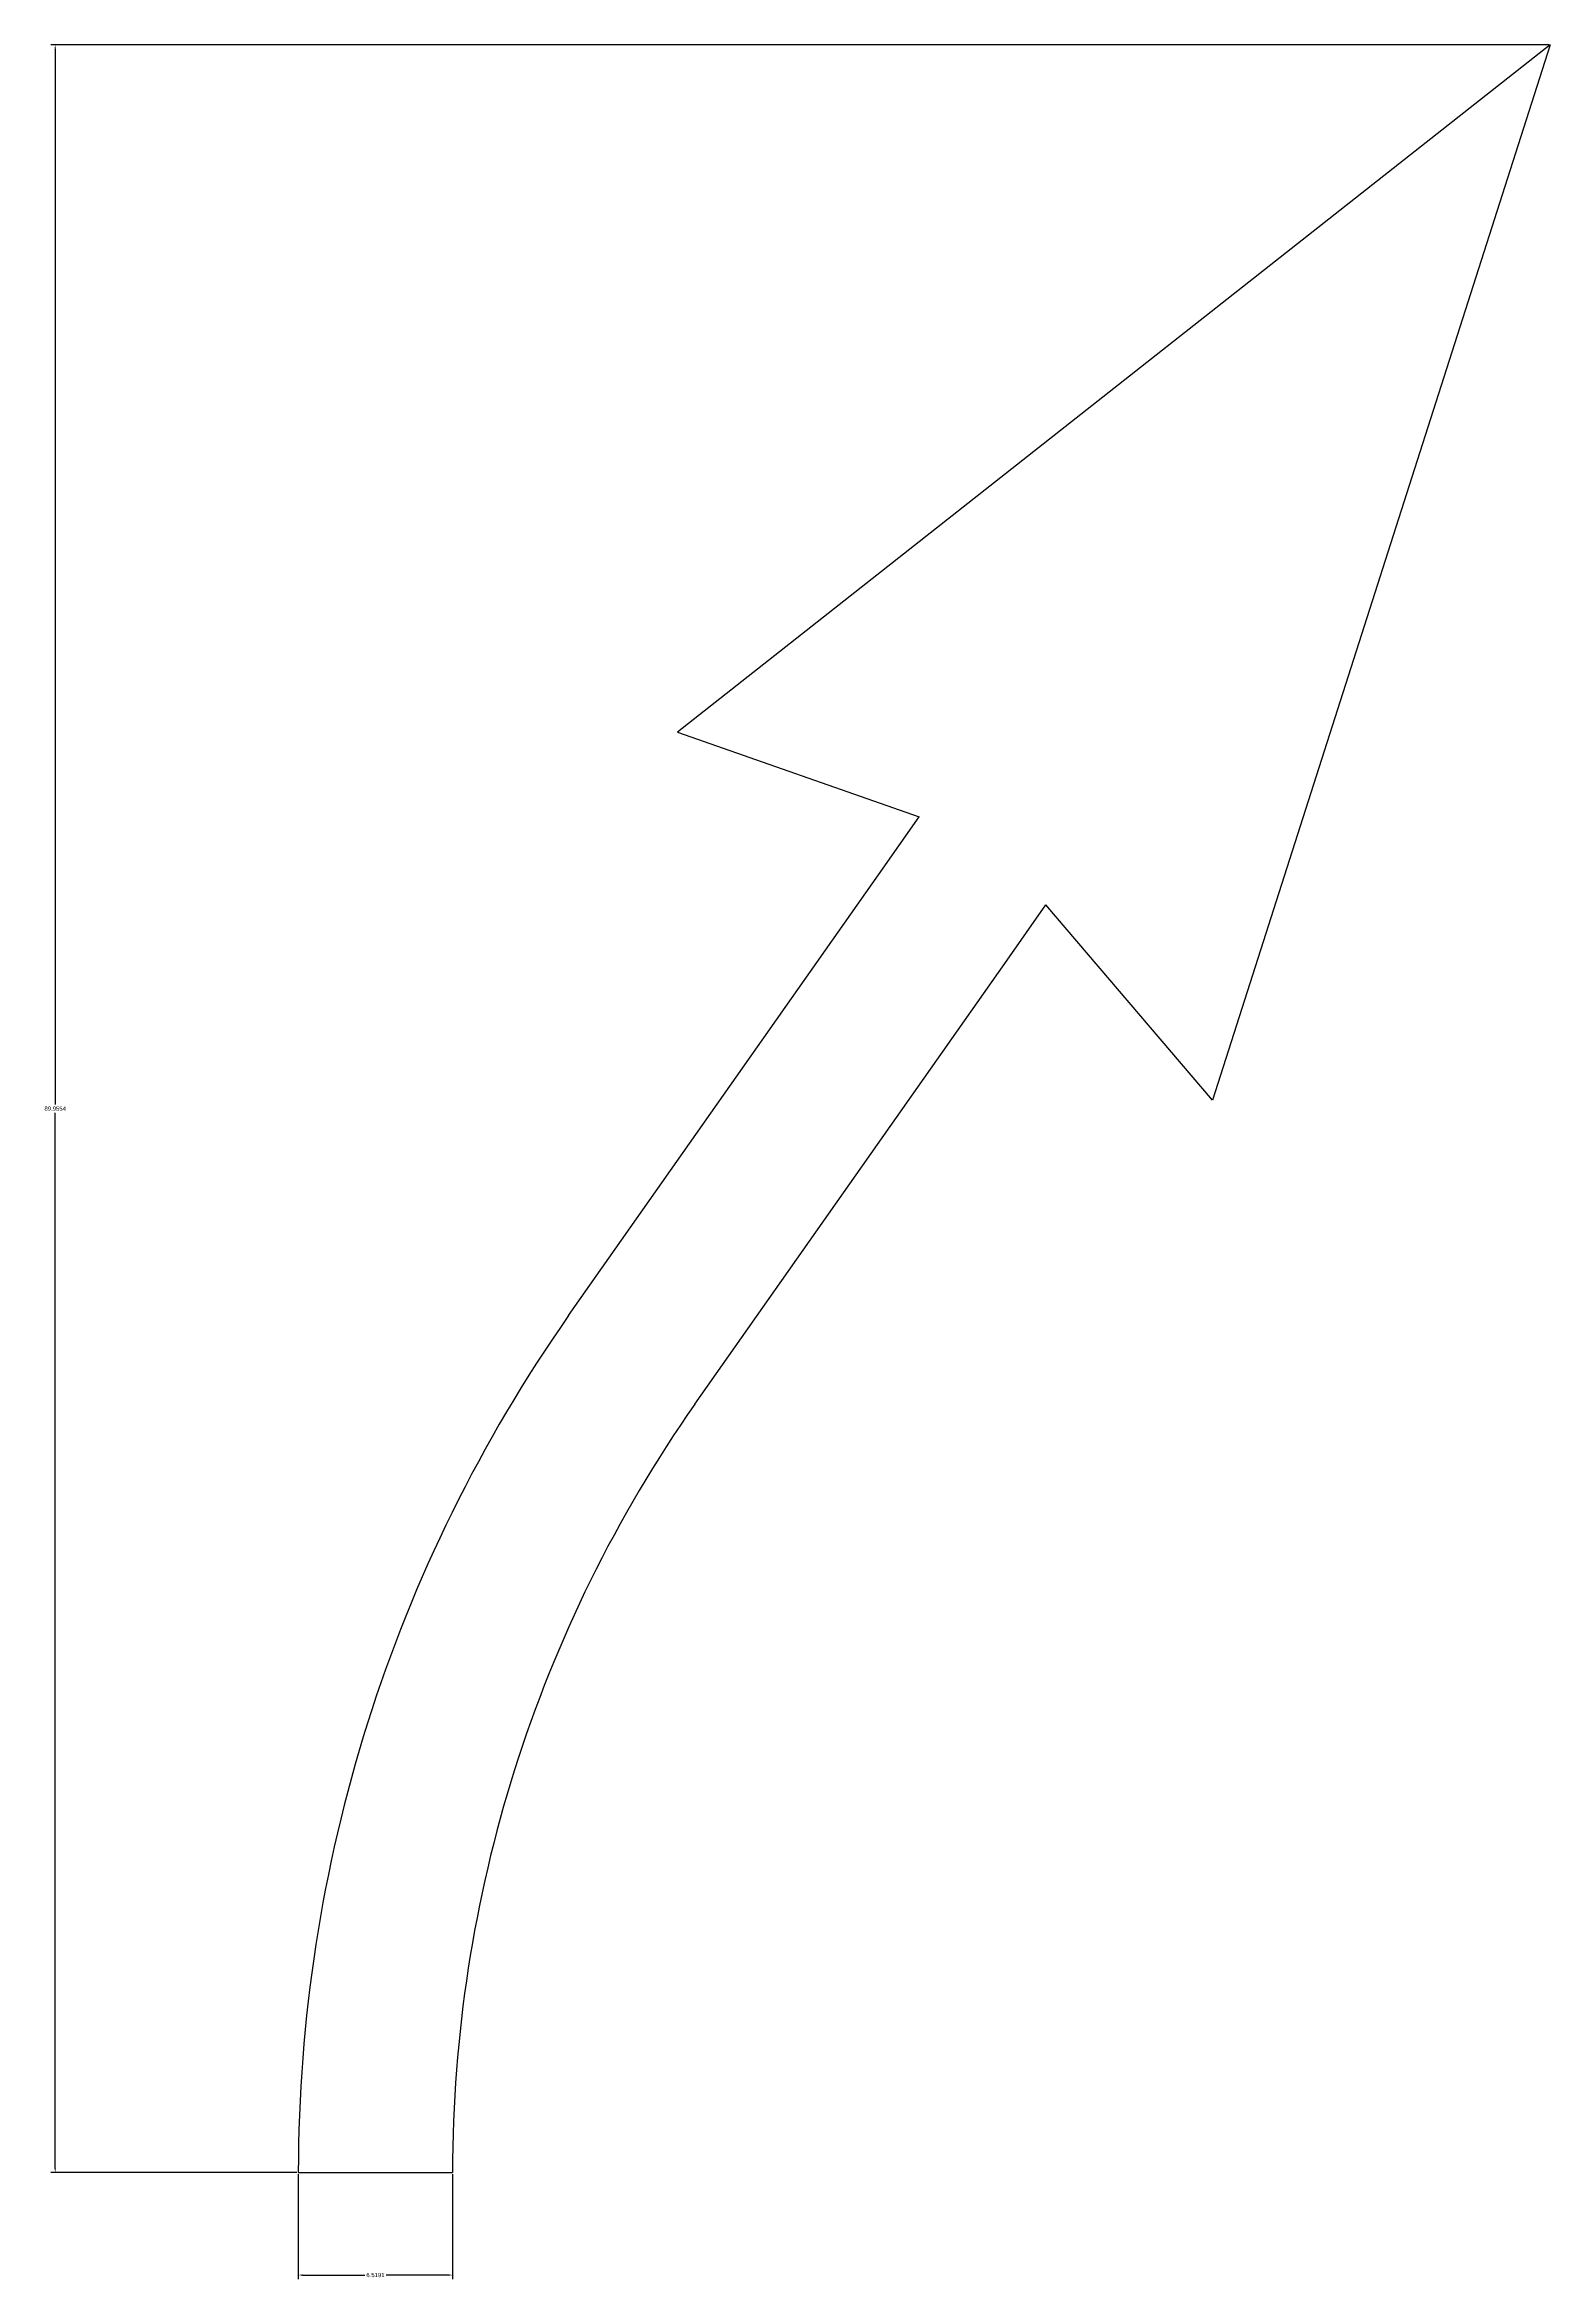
# Model space of a CAD drawing. Header units: inches. Extents: x 6.3 to 69.9, y 2.4 to 96.8.
import ezdxf

# ---------------------------------------------------------------- set-up
doc = ezdxf.new("R2010")
doc.units = ezdxf.units.IN
doc.header["$MEASUREMENT"] = 0
doc.styles.get("Standard").update_dxf_attribs({"font": 'Arial.ttf'})
doc.dimstyles.get("Standard").update_dxf_attribs({"dimtxt": 0.18, "dimasz": 0.18, "dimexe": 0.18, "dimexo": 0.0625, "dimgap": 0.09, "dimtad": 0, "dimtih": 1, "dimtoh": 1, "dimdec": 4, "dimzin": 0, "dimdsep": 46, "dimtxsty": 'Standard', "dimcen": 0.09, "dimadec": 0, "dimazin": 0, "dimtfac": 1, "dimtdec": 4, "dimtofl": 0, "dimtmove": 0, "dimatfit": 3, "dimfxl": 1, "dimtolj": 1, "dimtzin": 0, "dimarcsym": 0})

# ---------------------------------------------------------------- blocks, each defined once
blk = doc.blocks.new('*D2')
at = {"color": 0, "lineweight": -2, "transparency": 16777216}
for p, q in [((69.834, 96.82), (6.534, 96.82)), ((6.714, 96.64), (6.714, 52.024)), ((6.714, 7.045), (6.714, 51.66)), ((16.925, 6.865), (6.534, 6.865))]:
    blk.add_line(p, q, dxfattribs=at)
at = {"color": 0, "transparency": 16777216}
for points in [[(6.684, 96.64), (6.744, 96.64), (6.714, 96.82)], [(6.684, 7.045), (6.744, 7.045), (6.714, 6.865)]]:
    blk.add_solid(points, dxfattribs=at)
at = {"layer": 'Defpoints', "color": 0, "transparency": 16777216}
for p in [(69.897, 96.82), (6.714, 6.865), (16.988, 6.865)]:
    blk.add_point(p, dxfattribs=at)
at = {"color": 0, "transparency": 16777216, "insert": (6.714, 51.842), "char_height": 0.18, "attachment_point": 5}
blk.add_mtext('\\A1;89.9554', dxfattribs=at)
blk = doc.blocks.new('*D3')
at = {"color": 0, "lineweight": -2, "transparency": 16777216}
for p, q in [((16.988, 6.802), (16.988, 2.354)), ((23.507, 6.802), (23.507, 2.354)), ((17.168, 2.534), (19.801, 2.534)), ((23.327, 2.534), (20.694, 2.534))]:
    blk.add_line(p, q, dxfattribs=at)
at = {"color": 0, "transparency": 16777216}
for points in [[(17.168, 2.564), (17.168, 2.504), (16.988, 2.534)], [(23.327, 2.564), (23.327, 2.504), (23.507, 2.534)]]:
    blk.add_solid(points, dxfattribs=at)
at = {"layer": 'Defpoints', "color": 0, "transparency": 16777216}
for p in [(16.988, 6.865), (23.507, 6.865), (23.507, 2.534)]:
    blk.add_point(p, dxfattribs=at)
at = {"color": 0, "transparency": 16777216, "insert": (20.247, 2.534), "char_height": 0.18, "attachment_point": 5}
blk.add_mtext('\\A1;6.5191', dxfattribs=at)

msp = doc.modelspace()

# ---------------------------------------------------------------- linework, layer by layer
at = {"color": 6}
for p, q in [((69.8968, 96.82008), (33.00646, 67.76377)), ((69.8968, 96.82008), (55.6153, 52.20629)), ((33.00646, 67.76377), (43.23234, 64.17507)), ((41.50689, 61.72094), (43.23234, 64.17507)), ((28.41116, 43.09473), (41.50689, 61.72094)), ((46.84698, 57.98176), (48.58516, 60.45399)), ((55.6153, 52.20629), (48.58516, 60.45399)), ((33.75125, 39.35556), (46.84698, 57.98176)), ((16.98786, 6.86465), (23.50691, 6.86465))]:
    msp.add_line(p, q, dxfattribs=at)
for radius in [63.16522, 56.64617]:
    msp.add_arc((80.15308, 6.86465), radius, 145, 180, dxfattribs=at)

# ---------------------------------------------------------------- dimensions: what is measured, and where the dimension line sits
dim = msp.add_linear_dim(base=(6.71416, 6.86465), p1=(69.8968, 96.82008), p2=(16.98786, 6.86465), angle=90, dimstyle='Standard')
dim.commit()
dim.dimension.update_dxf_attribs({"geometry": '*D2', "text_midpoint": (6.71416, 51.84236)})
dim = msp.add_linear_dim(base=(23.506911, 2.53423), p1=(16.987859, 6.86465), p2=(23.506911, 6.86465), dimstyle='Standard')
dim.commit()
dim.dimension.update_dxf_attribs({"geometry": '*D3', "text_midpoint": (20.247385, 2.53423)})

doc.saveas('drawing.dxf')
